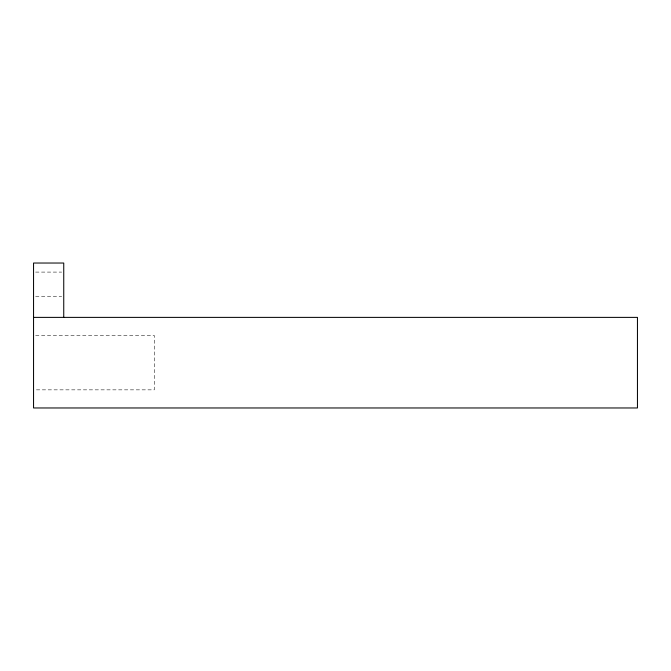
<?xml version="1.0" encoding="UTF-8"?>
<svg xmlns="http://www.w3.org/2000/svg" width="671" height="671" viewBox="0 0 671 671"><rect width="100%" height="100%" fill="white"/><g stroke="black" fill="none" stroke-linecap="round" stroke-linejoin="round"><path stroke-width="0.5" stroke-dasharray="3.35 2.52" d="M35.63 272.09L61.665 272.09M35.63 296.246L61.665 296.246M35.63 335.5L154.33 335.5L154.33 389.851L35.63 389.851"/><path stroke-width="1.01" d="M33.55 317.383L637.45 317.383L637.45 407.968L33.55 407.968L33.55 263.032L63.745 263.032L63.745 317.383"/></g></svg>
